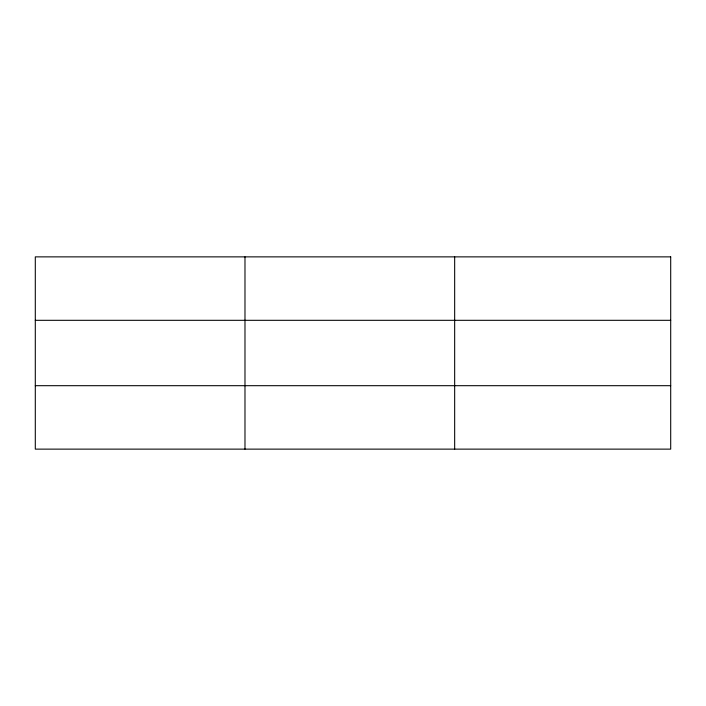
<?xml version="1.0" encoding="UTF-8"?>
<svg xmlns="http://www.w3.org/2000/svg" width="706" height="706" viewBox="0 0 706 706"><rect width="100%" height="100%" fill="white"/><g stroke="black" fill="none" stroke-linecap="round" stroke-linejoin="round"><path stroke-width="1.06" d="M244.982 256.869L244.982 449.131M454.664 256.869L454.664 449.131M35.3 320.312L670.7 320.312M35.3 385.688L670.7 385.688M670.7 256.869L670.7 449.131L35.3 449.131L35.3 256.869L670.7 256.869"/></g></svg>
